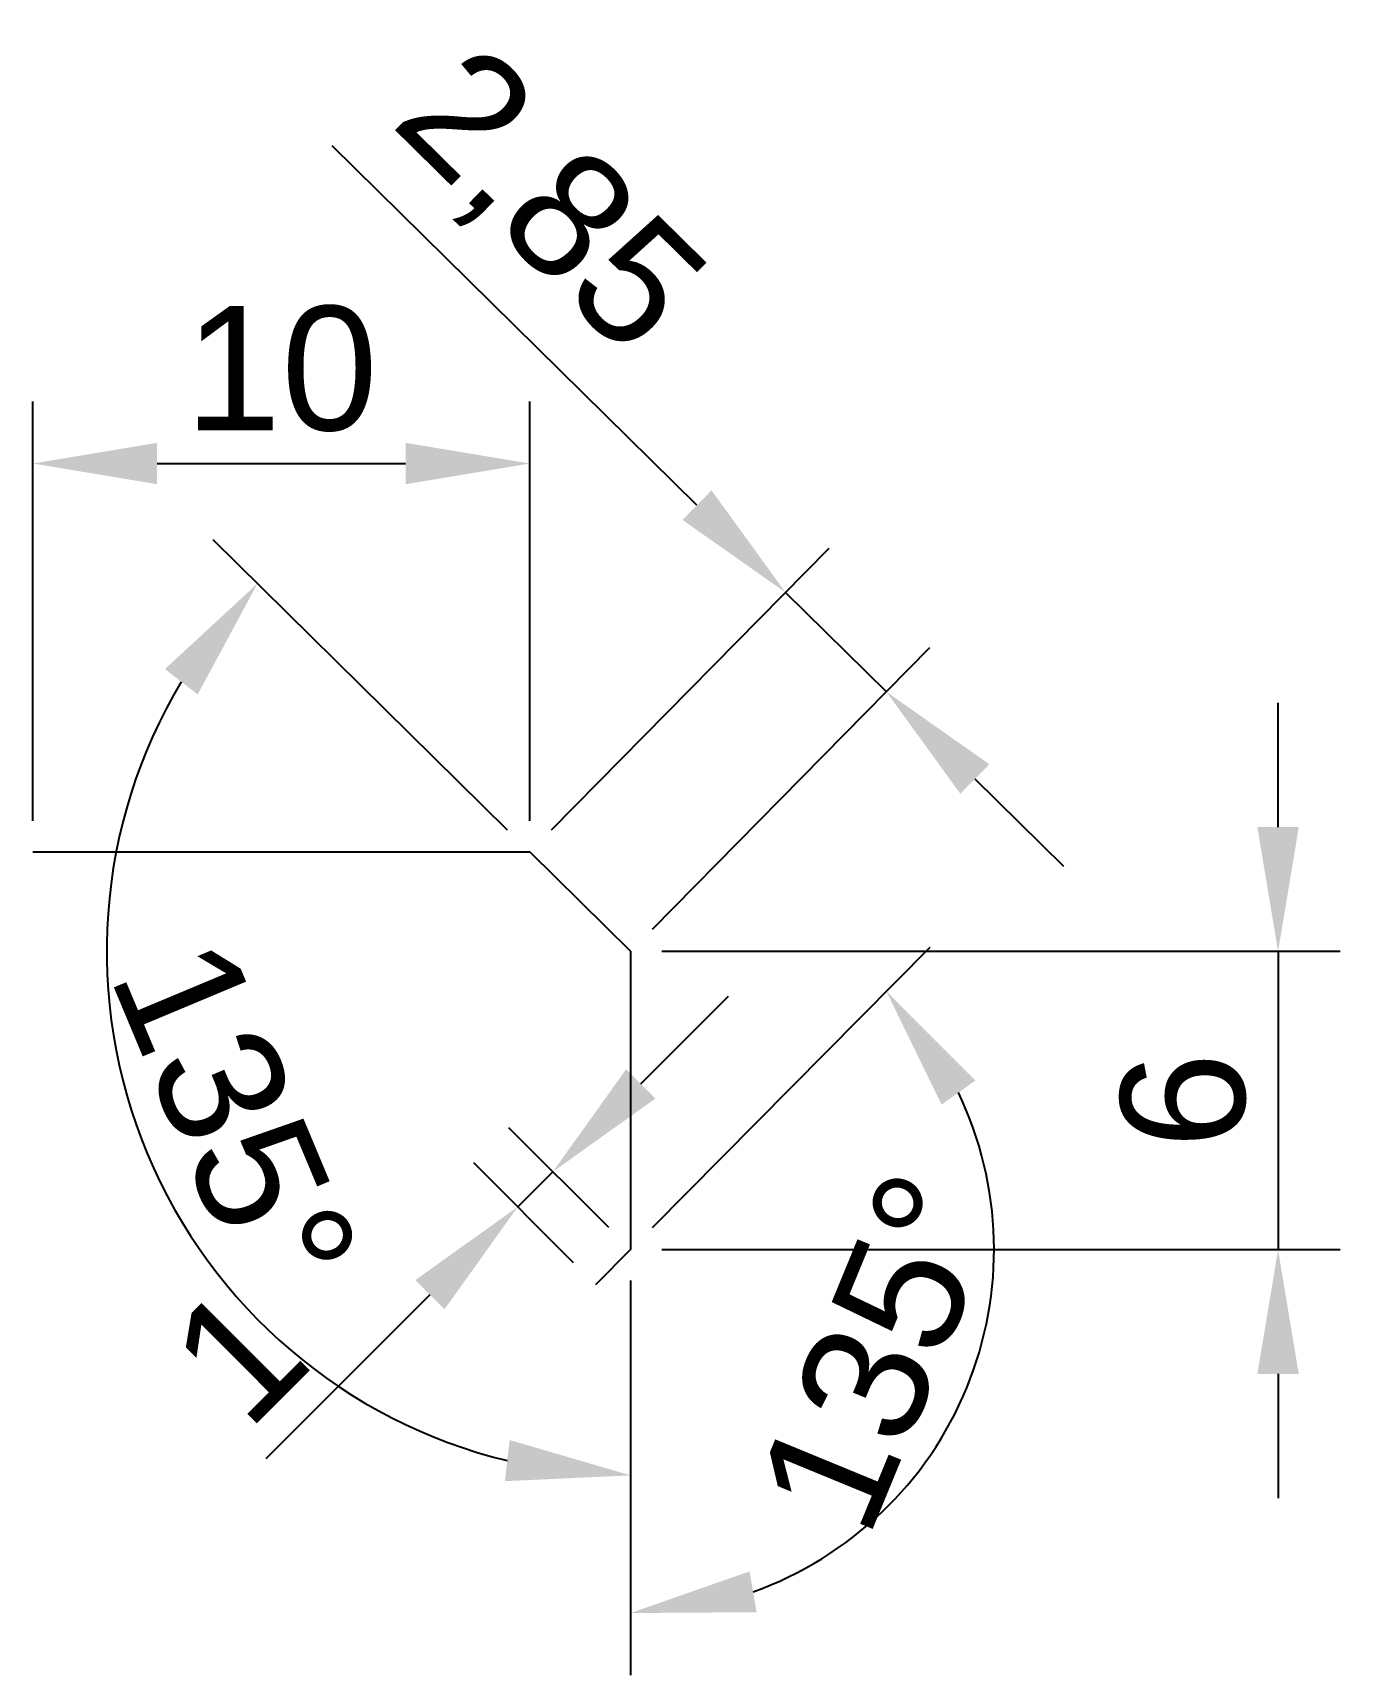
# Model space of a CAD drawing. Header units: millimetres. Extents: x 229.8 to 256.1, y 279.1 to 312.2.
import ezdxf

# ---------------------------------------------------------------- set-up
doc = ezdxf.new("R2010")
doc.units = ezdxf.units.MM
doc.layers.add('Capa1', color=2, linetype='Continuous')
doc.styles.get("Standard").update_dxf_attribs({"font": 'arial.ttf'})
doc.dimstyles.new('ISO-25', dxfattribs={"dimtxt": 2.5, "dimasz": 2.5, "dimexe": 1.25, "dimexo": 0.625, "dimtad": 1, "dimtxsty": 'Standard', "dimcen": 2.5, "dimadec": 0, "dimazin": 0, "dimtfac": 1, "dimtmove": 0, "dimatfit": 3, "dimfxl": 1, "dimarcsym": 0})

# ---------------------------------------------------------------- blocks, each defined once
blk = doc.blocks.new('*D5')
at = {"layer": 'Capa1', "color": 0, "lineweight": -2, "transparency": 16777216}
for p, q in [((239.358, 296.141), (233.432, 301.98)), ((241.833, 287.076), (241.833, 281.908))]:
    blk.add_line(p, q, dxfattribs=at)
blk.add_arc((241.833, 293.702), 10.544, 149.0403, 256.3826, dxfattribs=at)
at = {"layer": 'Capa1', "color": 0, "transparency": 16777216}
for points in [[(232.462, 299.381), (233.121, 298.871), (234.323, 301.102)], [(239.4, 283.869), (239.301, 283.041), (241.833, 283.158)]]:
    blk.add_solid(points, dxfattribs=at)
at = {"layer": 'Defpoints', "color": 0, "transparency": 16777216}
for p in [(239.803, 295.702), (231.29, 293.65), (241.833, 293.702), (241.833, 293.702), (241.833, 287.701)]:
    blk.add_point(p, dxfattribs=at)
at = {"layer": 'Capa1', "color": 0, "transparency": 16777216, "insert": (233.862, 290.366), "char_height": 2.5, "attachment_point": 5, "rotation": 292.7114}
blk.add_mtext('135°', dxfattribs=at)
blk = doc.blocks.new('*D6')
at = {"layer": 'Capa1', "color": 0, "lineweight": -2, "transparency": 16777216}
for p, q in [((242.273, 288.145), (247.859, 293.785)), ((241.833, 287.076), (241.833, 279.138))]:
    blk.add_line(p, q, dxfattribs=at)
blk.add_arc((241.833, 287.701), 7.313, 289.684, 25.5888, dxfattribs=at)
at = {"layer": 'Capa1', "color": 0, "transparency": 16777216}
for points in [[(248.089, 290.618), (248.768, 291.101), (246.979, 292.897)], [(244.368, 280.405), (244.225, 281.226), (241.833, 280.388)]]:
    blk.add_solid(points, dxfattribs=at)
at = {"layer": 'Defpoints', "color": 0, "transparency": 16777216}
for p in [(241.833, 293.702), (241.833, 287.701), (241.833, 287.701), (241.124, 286.986), (247.012, 282.538)]:
    blk.add_point(p, dxfattribs=at)
at = {"layer": 'Capa1', "color": 0, "transparency": 16777216, "insert": (246.837, 285.643), "char_height": 2.5, "attachment_point": 5, "rotation": 67.6364}
blk.add_mtext('135°', dxfattribs=at)
blk = doc.blocks.new('*D7')
at = {"layer": 'Capa1', "color": 0, "lineweight": -2, "transparency": 16777216}
for p, q in [((229.803, 296.327), (229.803, 304.767)), ((239.803, 296.327), (239.803, 304.767)), ((232.303, 303.517), (237.303, 303.517))]:
    blk.add_line(p, q, dxfattribs=at)
at = {"layer": 'Capa1', "color": 0, "transparency": 16777216}
for points in [[(232.303, 303.933), (232.303, 303.1), (229.803, 303.517)], [(237.303, 303.933), (237.303, 303.1), (239.803, 303.517)]]:
    blk.add_solid(points, dxfattribs=at)
at = {"layer": 'Defpoints', "color": 0, "transparency": 16777216}
for p in [(239.803, 303.517), (229.803, 295.702), (239.803, 295.702)]:
    blk.add_point(p, dxfattribs=at)
at = {"layer": 'Capa1', "color": 0, "transparency": 16777216, "insert": (234.803, 305.418), "char_height": 2.5, "attachment_point": 5}
blk.add_mtext('10', dxfattribs=at)
blk = doc.blocks.new('*D8')
at = {"layer": 'Capa1', "color": 0, "lineweight": -2, "transparency": 16777216}
for p, q in [((254.861, 296.202), (254.861, 298.702)), ((242.458, 293.702), (256.111, 293.702)), ((254.861, 293.702), (254.861, 287.701)), ((242.458, 287.701), (256.111, 287.701)), ((254.861, 285.201), (254.861, 282.701))]:
    blk.add_line(p, q, dxfattribs=at)
at = {"layer": 'Capa1', "color": 0, "transparency": 16777216}
for points in [[(254.444, 296.202), (255.277, 296.202), (254.861, 293.702)], [(254.444, 285.201), (255.277, 285.201), (254.861, 287.701)]]:
    blk.add_solid(points, dxfattribs=at)
at = {"layer": 'Defpoints', "color": 0, "transparency": 16777216}
for p in [(241.833, 293.702), (241.833, 287.701), (254.861, 287.701)]:
    blk.add_point(p, dxfattribs=at)
at = {"layer": 'Capa1', "color": 0, "transparency": 16777216, "insert": (252.959, 290.702), "char_height": 2.5, "attachment_point": 5, "rotation": 90}
blk.add_mtext('6', dxfattribs=at)
blk = doc.blocks.new('*D11')
at = {"layer": 'Capa1', "color": 0, "lineweight": -2, "transparency": 16777216}
for p, q in [((243.168, 302.679), (235.828, 309.912)), ((240.242, 296.147), (245.826, 301.815)), ((246.979, 298.924), (244.949, 300.924)), ((242.272, 294.147), (247.856, 299.815)), ((248.759, 297.17), (250.54, 295.415))]:
    blk.add_line(p, q, dxfattribs=at)
at = {"layer": 'Capa1', "color": 0, "transparency": 16777216}
for points in [[(243.461, 302.976), (242.876, 302.382), (244.949, 300.924)], [(249.052, 297.466), (248.467, 296.873), (246.979, 298.924)]]:
    blk.add_solid(points, dxfattribs=at)
at = {"layer": 'Defpoints', "color": 0, "transparency": 16777216}
for p in [(244.949, 300.924), (239.803, 295.702), (241.833, 293.702)]:
    blk.add_point(p, dxfattribs=at)
at = {"layer": 'Capa1', "color": 0, "transparency": 16777216, "insert": (240.101, 308.688), "char_height": 2.5, "attachment_point": 5, "rotation": 315.4229}
blk.add_mtext('2,85', dxfattribs=at)
blk = doc.blocks.new('*D15')
at = {"layer": 'Capa1', "color": 0, "lineweight": -2, "transparency": 16777216}
for p, q in [((242.037, 291.034), (243.805, 292.801)), ((241.391, 288.143), (239.385, 290.151)), ((240.684, 287.436), (238.677, 289.444)), ((240.268, 289.267), (239.561, 288.56)), ((237.793, 286.793), (234.489, 283.491))]:
    blk.add_line(p, q, dxfattribs=at)
at = {"layer": 'Capa1', "color": 0, "transparency": 16777216}
for points in [[(241.742, 291.329), (242.331, 290.739), (240.268, 289.267)], [(237.498, 287.087), (238.087, 286.498), (239.561, 288.56)]]:
    blk.add_solid(points, dxfattribs=at)
at = {"layer": 'Defpoints', "color": 0, "transparency": 16777216}
for p in [(239.561, 288.56), (241.833, 287.701), (241.126, 286.994)]:
    blk.add_point(p, dxfattribs=at)
at = {"layer": 'Capa1', "color": 0, "transparency": 16777216, "insert": (233.928, 285.588), "char_height": 2.5, "attachment_point": 5, "rotation": 44.984}
blk.add_mtext('1', dxfattribs=at)

msp = doc.modelspace()

# ---------------------------------------------------------------- linework, layer by layer
for p, q in [((229.803, 295.702), (239.803, 295.702)), ((239.803, 295.702), (241.833, 293.702)), ((241.833, 293.702), (241.833, 287.701)), ((241.833, 287.701), (241.126, 286.994))]:
    msp.add_line(p, q)

# ---------------------------------------------------------------- dimensions: what is measured, and where the dimension line sits
at = {"layer": 'Capa1'}
for p1, p2, distance, picture, middle in [((241.833, 293.702), (239.803, 295.702), -7.331, '*D11', (240.101, 308.688)), ((241.833, 287.701), (241.126, 286.994), -2.213, '*D15', (233.928, 285.588))]:
    dim = msp.add_aligned_dim(p1=p1, p2=p2, distance=distance, dimstyle='ISO-25', dxfattribs=at)
    dim.commit()
    dim.dimension.update_dxf_attribs({"geometry": picture, "text_midpoint": middle})
dim = msp.add_linear_dim(base=(239.803, 303.517), p1=(229.803, 295.702), p2=(239.803, 295.702), dimstyle='ISO-25', dxfattribs=at)
dim.commit()
dim.dimension.update_dxf_attribs({"geometry": '*D7', "text_midpoint": (234.803, 305.418)})
for base, line2, picture, middle in [((231.29, 293.65), ((239.803, 295.702), (241.833, 293.702)), '*D5', (233.862, 290.366)), ((247.012, 282.538), ((241.833, 287.701), (241.124, 286.986)), '*D6', (246.837, 285.643))]:
    dim = msp.add_angular_dim_2l(base=base, line1=((241.833, 293.702), (241.833, 287.701)), line2=line2, dimstyle='ISO-25', dxfattribs=at)
    dim.commit()
    dim.dimension.update_dxf_attribs({"geometry": picture, "text_midpoint": middle})
dim = msp.add_linear_dim(base=(254.861, 287.701), p1=(241.833, 293.702), p2=(241.833, 287.701), angle=90, dimstyle='ISO-25', dxfattribs=at)
dim.commit()
dim.dimension.update_dxf_attribs({"geometry": '*D8', "text_midpoint": (252.959, 290.702)})

doc.saveas('drawing.dxf')
